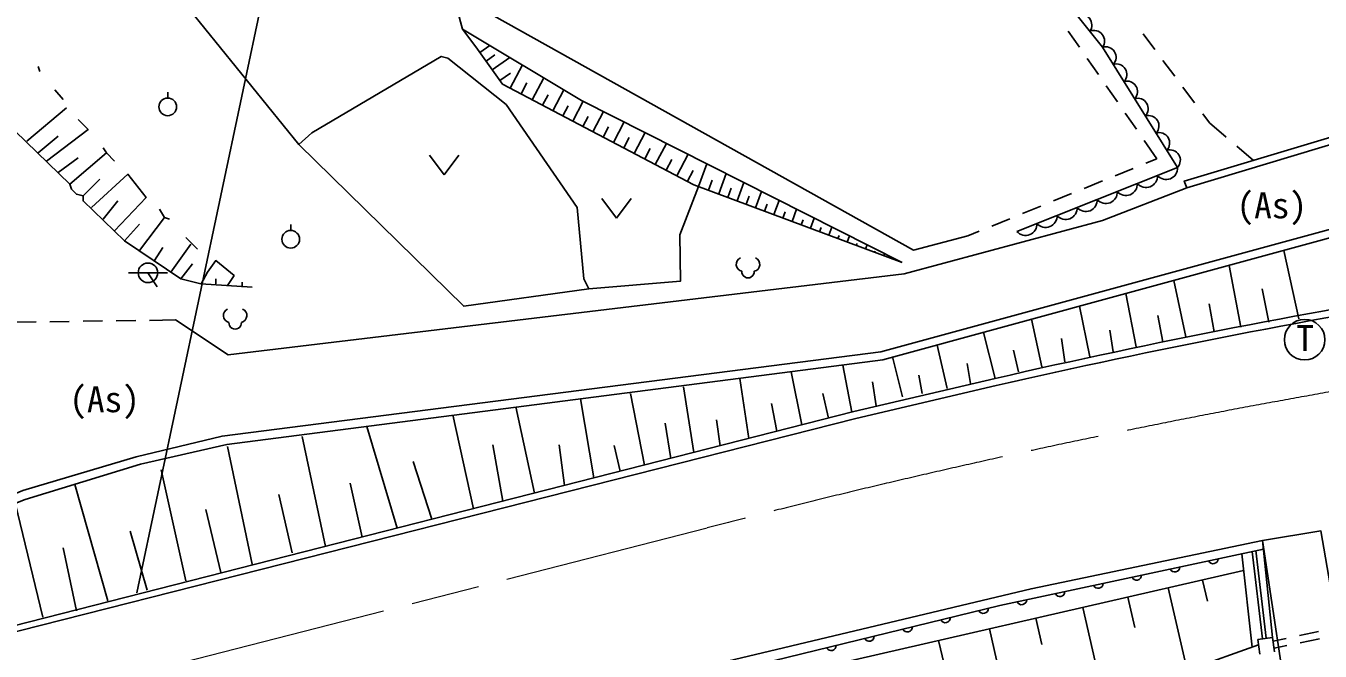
# Model space of a CAD drawing. Units: millimetres, scale not verified. Extents: x 40000 to 680000, y 20000 to 380000.
# Drawn here: x 357108 to 423180, y 282396 to 314291 of the extents above; entities that cross this region are included whole.
import ezdxf
from ezdxf.enums import TextEntityAlignment as Align

# ---------------------------------------------------------------- set-up
doc = ezdxf.new("R2010")
doc.units = ezdxf.units.MM
doc.header["$LTSCALE"] = 1000
doc.linetypes.add('CHAIN', pattern=[18.5, 12, -1.5, 3.5, -1.5])
for name, color, linetype, lineweight in [('M-BGD', 7, 'Continuous', 25), ('M-BMK', 2, 'CHAIN', 13), ('M-STR-STRC', 7, 'Continuous', 25)]:
    doc.layers.add(name, color=color, linetype=linetype, lineweight=lineweight)
doc.styles.add('@ＭＳ ゴシック', font='')
doc.styles.add('ＭＳ ゴシック', font='')
doc.styles.get('@ＭＳ ゴシック').set_extended_font_data('@MS Gothic')
doc.styles.get('ＭＳ ゴシック').set_extended_font_data('MS Gothic')

msp = doc.modelspace()

# ---------------------------------------------------------------- linework, layer by layer
at = {"layer": 'M-BGD'}
for p, q in [((459018, 318869), (416369, 306023)), ((410325, 314029), (410895, 313208)), ((414738, 313091), (414140, 313892)), ((380285, 312939), (380785, 313295)), ((380602, 312493), (381049, 312810)), ((380919, 312046), (381812, 312680)), ((411295, 312633), (411865, 311812)), ((415755, 311728), (415157, 312530)), ((357743, 312223), (357828, 311969)), ((381306, 311500), (381852, 311888)), ((381831, 311112), (382453, 312297)), ((382392, 310817), (382687, 311379)), ((382954, 310523), (383543, 311645)), ((412265, 311237), (412836, 310416)), ((358590, 311037), (359013, 310529)), ((364350, 310611), (364350, 310911)), ((383485, 310244), (383764, 310775)), ((384017, 309965), (384575, 311028)), ((416771, 310366), (416173, 311167)), ((359182, 310106), (357150, 308413)), ((384523, 309699), (384789, 310205)), ((385030, 309433), (385562, 310446)), ((386058, 308893), (386598, 309922)), ((385544, 309163), (385814, 309677)), ((387103, 308345), (387651, 309389)), ((413235, 309841), (413806, 309020)), ((417535, 309342), (417190, 309805)), ((418387, 308614), (417535, 309342)), ((358759, 308667), (357743, 307820)), ((386581, 308619), (386855, 309141)), ((387634, 308066), (387912, 308597)), ((388164, 307788), (388721, 308849)), ((361045, 308074), (361221, 307812)), ((388703, 307505), (388985, 308044)), ((389241, 307222), (389807, 308299)), ((414205, 308445), (414850, 307517)), ((419772, 307431), (418920, 308159)), ((359775, 307566), (358759, 306804)), ((361221, 307812), (359352, 306211)), ((361221, 307812), (361638, 307397)), ((377717, 307699), (378467, 306699)), ((378467, 306699), (379217, 307699)), ((389788, 306935), (390076, 307482)), ((390336, 306648), (390910, 307742)), ((391438, 306104), (391869, 307257)), ((414850, 307517), (414284, 307286)), ((390881, 306362), (391167, 306907)), ((392476, 305716), (392865, 306754)), ((413636, 307022), (412710, 306644)), ((360876, 306465), (360029, 305619)), ((391957, 305910), (392151, 306429)), ((392945, 305540), (393119, 306008)), ((393413, 305365), (393762, 306300)), ((412062, 306380), (411136, 306002)), ((361807, 305365), (361045, 304433)), ((386515, 305478), (387265, 304478)), ((387265, 304478), (388015, 305478)), ((393882, 305190), (394037, 305606)), ((394350, 305015), (394660, 305846)), ((395287, 304665), (395558, 305392)), ((410488, 305738), (409562, 305360)), ((394818, 304840), (394954, 305204)), ((395755, 304490), (395871, 304802)), ((396223, 304315), (396456, 304938)), ((408914, 305096), (407988, 304718)), ((362908, 304179), (362146, 303333)), ((364178, 304518), (362908, 302825)), ((396692, 304140), (396789, 304400)), ((397160, 303965), (397354, 304484)), ((397628, 303790), (397706, 303998)), ((398097, 303615), (398252, 304030)), ((407340, 304454), (406414, 304076)), ((365278, 303502), (365871, 302909)), ((398565, 303440), (398623, 303596)), ((399033, 303265), (399150, 303576)), ((405766, 303812), (405200, 303581)), ((364093, 302994), (363670, 302317)), ((365532, 303163), (364516, 301724)), ((399502, 303090), (399541, 303194)), ((399970, 302915), (400048, 303122)), ((400438, 302740), (400458, 302791)), ((400907, 302565), (400946, 302668)), ((421328, 302825), (422090, 299353)), ((365617, 302147), (365024, 301385)), ((418534, 302063), (419126, 298930)), ((363339, 301695), (362339, 301695)), ((363339, 301695), (364339, 301695)), ((363339, 301695), (363804, 300978)), ((366802, 301385), (366802, 301131)), ((416332, 298422), (415720, 301309)), ((368157, 301216), (368157, 300962)), ((413265, 300639), (413792, 297914)), ((420227, 300877), (420566, 299184)), ((410904, 299995), (411422, 297406)), ((417518, 300115), (417772, 298676)), ((408446, 299325), (408966, 296898)), ((414893, 299523), (415147, 298168)), ((357625, 299189), (356299, 299170)), ((359325, 299213), (358325, 299199)), ((361025, 299237), (360025, 299223)), ((362725, 299260), (361725, 299246)), ((364751, 299289), (363425, 299270)), ((367437, 297512), (364751, 299289)), ((405987, 298654), (406596, 296305)), ((412438, 298761), (412607, 297660)), ((403632, 297999), (404140, 295797)), ((409982, 298337), (410152, 297152)), ((401346, 297406), (401854, 295374)), ((407527, 297745), (407781, 296644)), ((398806, 296983), (399268, 294585)), ((405156, 297067), (405326, 296051)), ((393557, 296305), (394020, 293247)), ((396182, 296644), (396723, 293936)), ((399383, 294614), (406596, 296305)), ((400330, 296136), (400520, 294904)), ((402701, 296475), (402870, 295543)), ((387969, 295543), (388683, 291886)), ((390678, 295882), (391208, 292530)), ((397790, 295543), (398081, 294282)), ((406638, 295943), (399480, 294265)), ((382127, 294866), (383078, 290457)), ((386107, 291230), (385422, 295263)), ((395166, 295035), (395450, 293612)), ((399383, 294614), (333613, 277848)), ((333718, 277593), (399480, 294265)), ((378910, 294443), (379953, 289661)), ((392372, 294189), (392559, 292875)), ((374507, 293850), (376061, 288669)), ((389747, 294019), (390030, 292230)), ((367395, 292834), (368665, 286823)), ((371205, 293342), (372412, 287739)), ((380942, 292919), (381464, 290046)), ((384328, 292919), (384599, 290845)), ((387441, 291570), (387144, 292884)), ((376878, 292072), (377833, 289120)), ((364008, 291649), (365278, 285976)), ((359606, 290887), (361299, 284960)), ((373660, 290971), (374283, 288215)), ((370020, 290379), (370697, 287415)), ((356558, 289955), (357974, 284122)), ((366294, 289617), (367056, 286399)), ((362429, 288507), (363300, 285503)), ((359013, 287669), (359690, 284452)), ((406826, 284722), (420288, 287601)), ((420236, 283022), (419706, 287477)), ((419906, 287520), (420425, 283049)), ((420242, 288047), (420751, 283095)), ((419178, 287364), (419707, 282601)), ((392682, 280416), (419274, 286503)), ((415428, 285622), (416390, 281416)), ((417176, 286022), (417423, 284946)), ((413370, 285151), (413725, 283599)), ((392403, 281199), (406826, 284722)), ((411065, 284624), (412028, 280419)), ((406303, 283534), (407279, 279268)), ((408661, 284074), (408967, 282739)), ((403704, 282939), (403979, 281736)), ((420002, 282989), (420751, 283095)), ((420107, 282248), (420002, 282989)), ((420751, 283095), (420856, 282353)), ((420778, 282902), (421439, 283043)), ((422124, 283188), (423102, 283396)), ((422166, 282826), (423145, 283030)), ((420828, 282547), (421480, 282683))]:
    msp.add_line(p, q, dxfattribs=at)
for points in [[(405200, 303581), (402417, 302850), (381005, 314803), (378109, 324358)], [(407701, 303810), (415899, 307068), (412072, 313202), (407514, 318921), (404075, 321415)], [(367437, 297512), (401938, 301648), (412063, 304368), (416369, 306023), (416242, 306371), (458891, 319175)], [(391438, 306104), (390500, 303625), (390528, 301274), (385852, 300877), (379464, 299985), (371036, 308243), (363842, 317126)], [(380078, 313231), (379390, 314129), (378855, 316155)], [(379390, 314129), (385476, 310489), (401844, 302214)], [(401844, 302214), (391209, 306189), (381435, 311320), (380078, 313231)], [(371036, 308243), (371713, 308836), (378317, 312731), (378656, 312646), (381619, 310275), (385260, 305026), (385598, 301385), (385852, 300877)], [(453781, 310662), (446086, 309404), (439501, 308225), (400762, 297661), (367124, 293368), (362739, 292308), (356948, 290588), (350970, 288093), (350509, 287880)], [(359775, 309513), (360283, 309005), (358166, 307397)], [(356558, 308921), (359352, 306211), (359436, 305957), (359690, 305703), (360029, 305619)], [(351476, 288304), (351655, 287990), (357070, 290135), (362964, 291927), (367374, 292934), (400856, 297254), (439575, 307816)], [(360452, 305026), (362315, 306719), (363246, 305534), (361638, 303841)], [(360029, 305619), (360029, 305365), (362146, 303333), (365024, 301385), (366040, 301131), (368665, 300962)], [(363924, 304941), (364178, 304518), (364432, 304433)], [(367395, 301047), (367734, 301555), (366802, 302317), (366379, 301724), (366057, 301130)], [(424888, 278893), (421716, 278205), (420242, 288047), (423215, 288539), (424888, 278893), (424492, 283202)], [(392217, 281720), (408428, 285575), (420242, 288047)], [(394280, 278105), (397379, 276734), (405341, 279422), (406895, 279155), (411545, 280530), (412985, 280199), (420040, 282721)]]:
    msp.add_lwpolyline(points, dxfattribs=at)
for centre, radius in [((364350, 310161), 450), ((363339, 301695), 500), ((422391, 298283), 1035)]:
    msp.add_circle(centre, radius, dxfattribs=at)
for centre, radius, start, end in [((410985, 314340), 541, 323.66454, 113.44462), ((411636, 313523), 541, 323.66454, 113.44462), ((412232, 312694), 533, 316.43745, 107.47701), ((412779, 311817), 533, 316.43745, 107.47701), ((413325, 310941), 533, 316.43745, 107.47701), ((413872, 310065), 533, 316.43745, 107.47701), ((414419, 309188), 533, 316.43745, 107.47701), ((414965, 308312), 533, 316.43745, 107.47701), ((415512, 307436), 533, 316.43745, 107.47701), ((414295, 306625), 580, 219.7544, 3.5949), ((415320, 307032), 580, 219.7544, 3.5949), ((413270, 306217), 580, 219.7544, 3.5949), ((411221, 305403), 580, 219.7544, 3.5949), ((412246, 305810), 580, 219.7544, 3.5949), ((409171, 304588), 580, 219.7544, 3.5949), ((410196, 304996), 580, 219.7544, 3.5949), ((489322, -63587), 369278, 95.19655, 102.94535), ((408147, 304181), 580, 219.7544, 3.5949), ((490364, -69384), 374799, 95.26544, 102.90823), ((393734, 302125), 359, 113.44836, 257.2818), ((394216, 302125), 359, 282.7182, 66.55164), ((393975, 301756), 321, 176.52859, 3.47141), ((367550, 299518), 359, 113.44836, 257.2818), ((368032, 299518), 359, 282.7182, 66.55164), ((367791, 299148), 321, 176.52859, 3.47141), ((417721, 287110), 256, 204.75505, 359.39428), ((413809, 286273), 256, 204.75505, 359.39428), ((415765, 286691), 256, 204.75505, 359.39428), ((409898, 285436), 256, 204.75505, 359.39428), ((411853, 285855), 256, 204.75505, 359.39428), ((407942, 285018), 256, 204.75505, 359.39428), ((405990, 284575), 256, 206.40626, 1.04549), ((402104, 283626), 256, 206.40626, 1.04549), ((404047, 284101), 256, 206.40626, 1.04549), ((400161, 283152), 256, 206.40626, 1.04549), ((398218, 282677), 256, 206.40626, 1.04549)]:
    msp.add_arc(centre, radius, start, end, dxfattribs=at)
at = {"layer": 'M-BMK'}
msp.add_line((363747, 281468), (391896, 288684), dxfattribs=at)
msp.add_arc((494514, -105238), 407069, 94.60823, 104.60126, dxfattribs=at)
at = {"layer": 'M-STR-STRC'}
for p, q in [((362772, 285367), (372179, 329876)), ((370629, 303857), (370629, 304157))]:
    msp.add_line(p, q, dxfattribs=at)
msp.add_circle((370629, 303407), 450, dxfattribs=at)

# ---------------------------------------------------------------- texts
at = {"layer": 'M-BGD'}
for s, style, p in [('(As)', 'ＭＳ ゴシック', (418917, 304080)), ('T', '@ＭＳ ゴシック', (421964, 297310)), ('(As)', 'ＭＳ ゴシック', (359329, 294187))]:
    msp.add_text(s, height=1320, dxfattribs=dict(at, style=style)).set_placement(p, align=Align.BOTTOM_LEFT)

doc.saveas('drawing.dxf')
